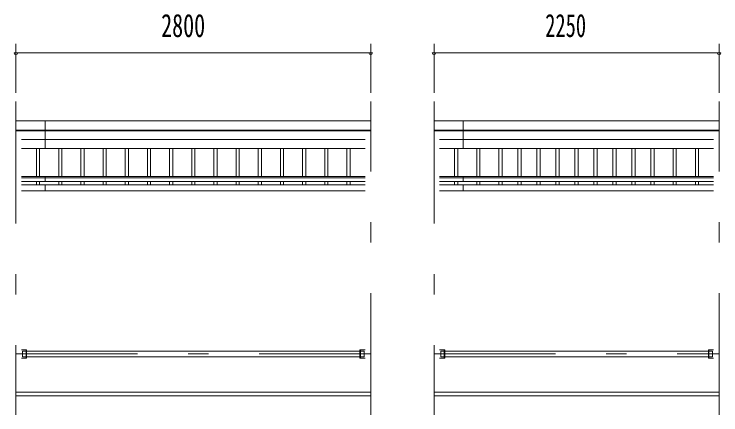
# Model space of a CAD drawing. Units: millimetres, scale not verified. Extents: x -34087 to 34090, y -14699 to 14701.
# Drawn here: x -20045 to -14467, y 2978 to 6138 of the extents above; entities that cross this region are included whole.
import ezdxf
from ezdxf.enums import TextEntityAlignment as Align

# ---------------------------------------------------------------- set-up
doc = ezdxf.new("R2010")
doc.units = ezdxf.units.MM
doc.header["$LTSCALE"] = 80
doc.linetypes.add('USER3', pattern=[24, 12, -5, 2, -5])
for name, color, linetype, lineweight in [('0-2_1-07BOLD', 7, 'Continuous', 18), ('0-3_1-27CENTER', 3, 'USER3', 18), ('0-4_1-47THIN', 4, 'Continuous', 18), ('0-5_1-57DIM', 3, 'Continuous', 18)]:
    doc.layers.add(name, color=color, linetype=linetype, lineweight=lineweight)
doc.styles.add('ＭＳ ゴシック', font='')
doc.styles.get('ＭＳ ゴシック').set_extended_font_data('MS Gothic')

msp = doc.modelspace()

# ---------------------------------------------------------------- linework, layer by layer
at = {"layer": '0-2_1-07BOLD'}
for p, q in [((-17231.49, 5297.35), (-20031.49, 5297.35)), ((-19801.49, 5297.35), (-19801.49, 5079.16)), ((-16731.49, 5297.35), (-14481.49, 5297.35)), ((-16501.49, 5079.16), (-16501.49, 5297.35)), ((-20031.49, 5222.2), (-17231.49, 5222.2)), ((-17231.49, 5218.13), (-20031.49, 5218.13)), ((-14481.49, 5222.2), (-16731.49, 5222.2)), ((-16731.49, 5218.13), (-14481.49, 5218.13)), ((-19986.93, 5148.64), (-17276.04, 5148.64)), ((-14526.04, 5148.64), (-16686.94, 5148.64)), ((-17276.04, 5079.16), (-19986.93, 5079.16)), ((-16686.94, 5079.16), (-14526.04, 5079.16)), ((-19986.93, 4857.53), (-17276.04, 4857.53)), ((-19801.49, 4857.53), (-19801.49, 4817.49)), ((-14526.04, 4857.53), (-16686.94, 4857.53)), ((-16501.49, 4857.53), (-16501.49, 4817.49)), ((-17276.04, 4847.11), (-19986.93, 4847.11)), ((-19986.93, 4817.49), (-17276.04, 4817.49)), ((-16686.94, 4847.11), (-14526.04, 4847.11)), ((-14526.04, 4817.49), (-16686.94, 4817.49)), ((-17276.04, 4791.17), (-19986.93, 4791.17)), ((-19986.93, 4746.17), (-17276.04, 4746.17)), ((-19801.49, 4791.17), (-19801.49, 4746.17)), ((-16686.94, 4791.17), (-14526.04, 4791.17)), ((-14526.04, 4746.17), (-16686.94, 4746.17)), ((-16501.49, 4791.17), (-16501.49, 4746.17)), ((-19978.99, 3436.99), (-19978.99, 3479.69)), ((-19950.15, 3425.34), (-19950.15, 3491.35)), ((-19950.14, 3491.34), (-19950.14, 3425.34)), ((-19946.95, 3425.34), (-19946.95, 3491.35)), ((-17316.04, 3479.69), (-19946.94, 3479.69)), ((-17312.84, 3425.34), (-17312.84, 3491.34)), ((-16650.14, 3491.34), (-16650.14, 3425.34)), ((-14566.04, 3479.69), (-16646.94, 3479.69)), ((-14566.03, 3491.35), (-14566.03, 3425.34)), ((-14562.84, 3425.34), (-14562.84, 3491.34)), ((-14533.98, 3479.69), (-14562.84, 3479.69)), ((-14562.83, 3491.35), (-14562.83, 3425.34)), ((-14533.99, 3436.99), (-14533.99, 3479.69)), ((-19946.94, 3425.34), (-19986.95, 3425.34)), ((-19979, 3436.99), (-19950.14, 3436.99)), ((-19946.94, 3436.99), (-17316.04, 3436.99)), ((-17312.84, 3436.99), (-17283.99, 3436.99)), ((-16646.94, 3436.99), (-14566.04, 3436.99)), ((-14562.84, 3436.99), (-14533.98, 3436.99)), ((-17231.49, 3158.34), (-20031.49, 3158.34)), ((-20031.49, 3128.35), (-17231.49, 3128.35)), ((-14481.49, 3158.34), (-16731.49, 3158.34)), ((-16731.49, 3128.35), (-14481.49, 3128.35))]:
    msp.add_line(p, q, dxfattribs=at)
for points in [[(-19986.95, 3491.34), (-19946.94, 3491.34), (-19946.94, 3425.34)], [(-19950.14, 3479.69), (-19979, 3479.69), (-19979, 3437)], [(-17276.04, 3491.34), (-17316.04, 3491.34), (-17316.04, 3425.34), (-17276.04, 3425.34)], [(-17283.99, 3436.99), (-17283.99, 3479.69), (-17312.84, 3479.69)], [(-16686.94, 3425.34), (-16646.94, 3425.34), (-16646.94, 3491.34), (-16686.94, 3491.34)], [(-16650.14, 3479.69), (-16678.99, 3479.69), (-16678.99, 3436.99), (-16650.14, 3436.99)], [(-14526.03, 3425.34), (-14566.04, 3425.34), (-14566.04, 3491.34), (-14526.03, 3491.34)]]:
    msp.add_lwpolyline(points, dxfattribs=at)
at = {"layer": '0-3_1-27CENTER'}
for p, q in [((-20031.49, 5448.35), (-20031.49, 2978.34)), ((-17231.49, 2978.34), (-17231.49, 5448.35)), ((-16731.49, 5448.35), (-16731.49, 2978.34)), ((-14481.49, 2978.34), (-14481.49, 5448.35)), ((-20031.49, 3458.35), (-17231.49, 3458.35)), ((-16731.49, 3458.35), (-14481.49, 3458.35))]:
    msp.add_line(p, q, dxfattribs=at)
at = {"layer": '0-4_1-47THIN'}
for p, q in [((-19868.98, 5079.16), (-19868.98, 4857.53)), ((-19843.98, 4857.53), (-19843.98, 5079.16)), ((-19693.99, 5079.16), (-19693.99, 4857.53)), ((-19668.99, 4857.53), (-19668.99, 5079.16)), ((-19518.98, 5079.16), (-19518.98, 4857.53)), ((-19493.98, 4857.53), (-19493.98, 5079.16)), ((-19343.99, 5079.16), (-19343.99, 4857.53)), ((-19318.98, 4857.53), (-19318.98, 5079.16)), ((-19168.99, 5079.16), (-19168.99, 4857.53)), ((-19143.98, 4857.53), (-19143.98, 5079.16)), ((-18993.98, 5079.16), (-18993.98, 4857.53)), ((-18968.98, 4857.53), (-18968.98, 5079.16)), ((-18818.98, 5079.16), (-18818.98, 4857.53)), ((-18793.99, 4857.53), (-18793.99, 5079.16)), ((-18643.99, 5079.16), (-18643.99, 4857.53)), ((-18618.99, 4857.53), (-18618.99, 5079.16)), ((-18468.99, 5079.16), (-18468.99, 4857.53)), ((-18443.98, 4857.53), (-18443.98, 5079.16)), ((-18293.99, 5079.16), (-18293.99, 4857.53)), ((-18268.99, 4857.53), (-18268.99, 5079.16)), ((-18118.99, 5079.16), (-18118.99, 4857.53)), ((-18093.99, 4857.53), (-18093.99, 5079.16)), ((-17943.99, 5079.16), (-17943.99, 4857.53)), ((-17918.98, 4857.53), (-17918.98, 5079.16)), ((-17768.98, 5079.16), (-17768.98, 4857.53)), ((-17743.98, 4857.53), (-17743.98, 5079.16)), ((-17593.99, 5079.16), (-17593.99, 4857.53)), ((-17568.98, 4857.53), (-17568.98, 5079.16)), ((-17418.99, 5079.16), (-17418.99, 4857.53)), ((-17393.98, 4857.53), (-17393.98, 5079.16)), ((-16568.98, 5079.16), (-16568.98, 4857.53)), ((-16543.98, 4857.53), (-16543.98, 5079.16)), ((-16393.99, 4857.53), (-16393.99, 5079.16)), ((-16368.98, 5079.16), (-16368.98, 4857.53)), ((-16218.98, 5079.16), (-16218.98, 4857.53)), ((-16193.98, 4857.53), (-16193.98, 5079.16)), ((-16068.99, 4857.53), (-16068.99, 5079.16)), ((-16043.99, 5079.16), (-16043.99, 4857.53)), ((-15918.99, 5079.16), (-15918.99, 4857.53)), ((-15893.98, 4857.53), (-15893.98, 5079.16)), ((-15768.99, 4857.53), (-15768.99, 5079.16)), ((-15743.99, 5079.16), (-15743.99, 4857.53)), ((-15618.99, 5079.16), (-15618.99, 4857.53)), ((-15593.99, 4857.53), (-15593.99, 5079.16)), ((-15468.99, 4857.53), (-15468.99, 5079.16)), ((-15443.98, 5079.16), (-15443.98, 4857.53)), ((-15318.99, 5079.16), (-15318.99, 4857.53)), ((-15293.99, 4857.53), (-15293.99, 5079.16)), ((-15168.99, 4857.53), (-15168.99, 5079.16)), ((-15143.99, 5079.16), (-15143.99, 4857.53)), ((-15018.99, 5079.16), (-15018.99, 4857.53)), ((-14993.99, 4857.53), (-14993.99, 5079.16)), ((-14843.99, 4857.53), (-14843.99, 5079.16)), ((-14818.99, 5079.16), (-14818.99, 4857.53)), ((-14668.99, 5079.16), (-14668.99, 4857.53)), ((-14643.99, 4857.53), (-14643.99, 5079.16)), ((-19868.98, 4791.17), (-19868.98, 4817.49)), ((-19843.98, 4817.49), (-19843.98, 4791.17)), ((-19693.99, 4791.17), (-19693.99, 4817.49)), ((-19668.99, 4817.49), (-19668.99, 4791.17)), ((-19518.98, 4791.17), (-19518.98, 4817.49)), ((-19493.98, 4817.49), (-19493.98, 4791.17)), ((-19343.99, 4791.17), (-19343.99, 4817.49)), ((-19318.98, 4817.49), (-19318.98, 4791.17)), ((-19168.99, 4791.17), (-19168.99, 4817.49)), ((-19143.98, 4817.49), (-19143.98, 4791.17)), ((-18993.98, 4791.17), (-18993.98, 4817.49)), ((-18968.98, 4817.49), (-18968.98, 4791.17)), ((-18818.98, 4791.17), (-18818.98, 4817.49)), ((-18793.99, 4817.49), (-18793.99, 4791.17)), ((-18643.99, 4791.17), (-18643.99, 4817.49)), ((-18618.99, 4817.49), (-18618.99, 4791.17)), ((-18468.99, 4791.17), (-18468.99, 4817.49)), ((-18443.98, 4817.49), (-18443.98, 4791.17)), ((-18293.99, 4791.17), (-18293.99, 4817.49)), ((-18268.99, 4817.49), (-18268.99, 4791.17)), ((-18118.99, 4791.17), (-18118.99, 4817.49)), ((-18093.99, 4817.49), (-18093.99, 4791.17)), ((-17943.99, 4791.17), (-17943.99, 4817.49)), ((-17918.98, 4817.49), (-17918.98, 4791.17)), ((-17768.98, 4791.17), (-17768.98, 4817.49)), ((-17743.98, 4817.49), (-17743.98, 4791.17)), ((-17593.99, 4791.17), (-17593.99, 4817.49)), ((-17568.98, 4817.49), (-17568.98, 4791.17)), ((-17418.99, 4791.17), (-17418.99, 4817.49)), ((-17393.98, 4817.49), (-17393.98, 4791.17)), ((-16568.98, 4817.49), (-16568.98, 4791.17)), ((-16543.98, 4791.17), (-16543.98, 4817.49)), ((-16393.99, 4791.17), (-16393.99, 4817.49)), ((-16368.98, 4817.49), (-16368.98, 4791.17)), ((-16218.98, 4817.49), (-16218.98, 4791.17)), ((-16193.98, 4791.17), (-16193.98, 4817.49)), ((-16068.99, 4791.17), (-16068.99, 4817.49)), ((-16043.99, 4817.49), (-16043.99, 4791.17)), ((-15918.99, 4817.49), (-15918.99, 4791.17)), ((-15893.98, 4791.17), (-15893.98, 4817.49)), ((-15768.99, 4791.17), (-15768.99, 4817.49)), ((-15743.99, 4817.49), (-15743.99, 4791.17)), ((-15618.99, 4817.49), (-15618.99, 4791.17)), ((-15593.99, 4791.17), (-15593.99, 4817.49)), ((-15468.99, 4791.17), (-15468.99, 4817.49)), ((-15443.98, 4817.49), (-15443.98, 4791.17)), ((-15318.99, 4817.49), (-15318.99, 4791.17)), ((-15293.99, 4791.17), (-15293.99, 4817.49)), ((-15168.99, 4791.17), (-15168.99, 4817.49)), ((-15143.99, 4817.49), (-15143.99, 4791.17)), ((-15018.99, 4817.49), (-15018.99, 4791.17)), ((-14993.99, 4791.17), (-14993.99, 4817.49)), ((-14843.99, 4791.17), (-14843.99, 4817.49)), ((-14818.99, 4817.49), (-14818.99, 4791.17)), ((-14668.99, 4817.49), (-14668.99, 4791.17)), ((-14643.99, 4791.17), (-14643.99, 4817.49))]:
    msp.add_line(p, q, dxfattribs=at)
at = {"layer": '0-5_1-57DIM'}
for p, q in [((-20031.49, 5903.34), (-20031.49, 5518.35)), ((-17231.49, 5518.35), (-17231.49, 5903.34)), ((-16731.49, 5903.34), (-16731.49, 5518.35)), ((-14481.49, 5518.35), (-14481.49, 5903.34)), ((-20017.49, 5833.34), (-20045.49, 5833.34)), ((-20031.49, 5833.34), (-17231.49, 5833.34)), ((-17217.49, 5833.34), (-17245.49, 5833.34)), ((-16717.49, 5833.34), (-16745.49, 5833.34)), ((-16731.49, 5833.34), (-14481.49, 5833.34)), ((-14467.49, 5833.34), (-14495.49, 5833.34))]:
    msp.add_line(p, q, dxfattribs=at)
for centre in [(-20031.49, 5833.34), (-17231.49, 5833.34), (-16731.49, 5833.34), (-14481.49, 5833.34)]:
    msp.add_arc(centre, 14, 180, 0, dxfattribs=at)

# ---------------------------------------------------------------- texts
at = {"layer": '0-5_1-57DIM', "color": 7, "style": 'ＭＳ ゴシック'}
for s, width, p in [('2800', 0.7, (-18885.27, 5903.34)), ('2250', 0.65, (-15853.84, 5903.34))]:
    msp.add_text(s, height=182.3, dxfattribs=dict(at, width=width)).set_placement(p, align=Align.BOTTOM_LEFT)

doc.saveas('drawing.dxf')
